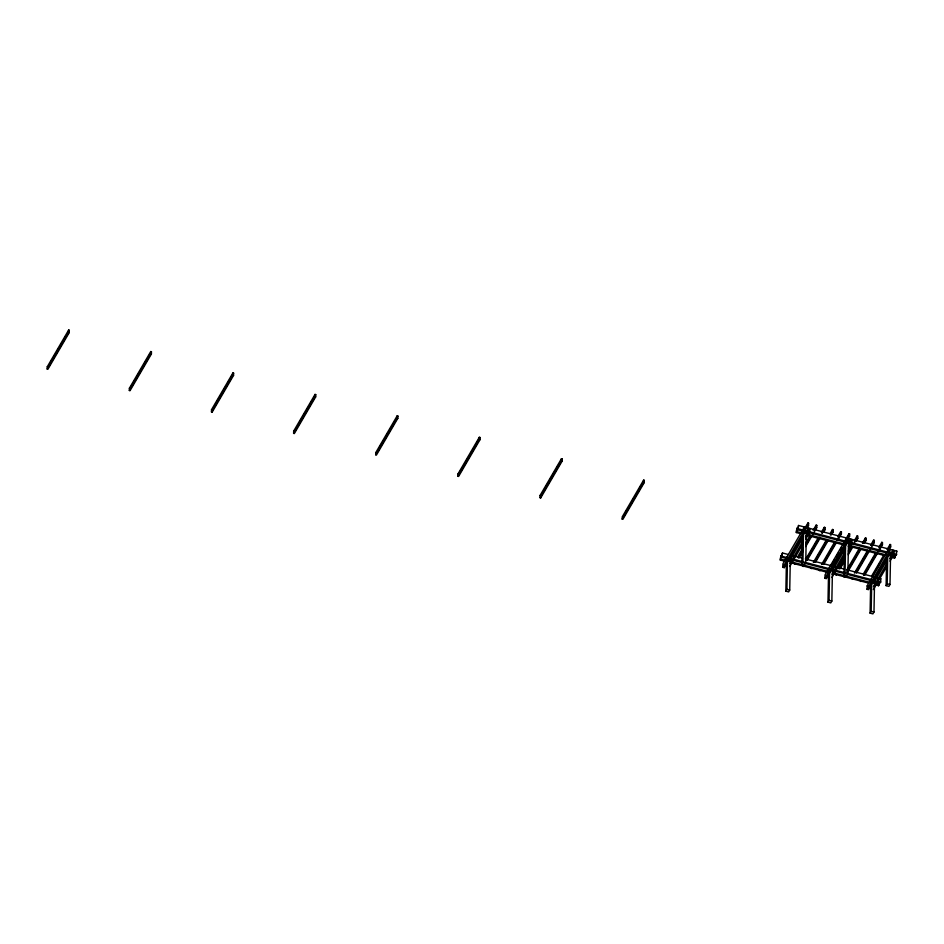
<?xml version="1.0" encoding="UTF-8"?>
<svg xmlns="http://www.w3.org/2000/svg" width="944" height="944" viewBox="0 0 944 944"><rect width="100%" height="100%" fill="white"/><g stroke="black" fill="none" stroke-linecap="round" stroke-linejoin="round"><path stroke-width="1.42" d="M47.2 369.069L47.247 366.803L68.605 330.117L69.301 330.294L69.266 332.559L47.896 369.257L47.2 369.069L68.558 332.382L68.605 330.117M129.34 390.509L129.387 388.244L150.745 351.546L151.441 351.734L151.406 354L130.048 390.686L129.34 390.509L150.698 353.811L150.745 351.546M211.48 411.95L211.527 409.684L232.885 372.986L233.593 373.163L233.546 375.429L212.188 412.127L211.48 411.95L232.838 375.252L232.885 372.986M212.188 412.127L212.223 409.861L211.527 409.684M293.619 433.379L293.667 431.113L315.025 394.427L315.733 394.604L315.685 396.869L294.327 433.567L293.619 433.379L314.977 396.681L315.025 394.427M375.759 454.819L375.806 452.554L397.164 415.856L397.872 416.044L397.825 418.31L376.467 454.996L375.759 454.819L397.129 418.121L397.164 415.856M457.899 476.26L457.946 473.994L479.304 437.296L480.012 437.473L479.965 439.739L458.607 476.437L457.899 476.26L479.269 439.562L479.304 437.296M540.039 497.689L540.086 495.423L561.444 458.725L562.152 458.914L562.105 461.179L540.747 497.877L540.039 497.689L561.409 460.991L561.444 458.725M540.747 497.877L540.794 495.612L540.086 495.423M622.179 519.129L622.226 516.864L643.584 480.166L644.292 480.354L644.245 482.62L622.887 519.306L622.179 519.129L643.548 482.431L643.584 480.166M780.287 560.063L780.889 555.745L780.287 560.063L784.558 561.173M787.508 558.777L781.892 557.302L781.962 553.916L782.493 552.995L788.193 554.482M781.892 557.302L782.493 552.995M782.836 567.309L782.895 563.91L804.264 527.212L805.669 527.578L805.598 530.976L784.24 567.674L782.836 567.309L804.194 530.611L804.264 527.212M784.24 567.674L784.287 565.409M790.329 558.942L789.727 590.071L788.665 591.9L785.856 591.168L786.399 562.872M786.458 559.473L786.505 557.208M785.856 591.168L786.918 589.339L787.461 561.031M796.311 532.534L796.913 528.227L796.311 532.534L800.583 533.655M803.533 531.248L797.916 529.785L798.518 525.466L896.8 551.119L896.198 555.438L889.083 553.573M797.916 529.785L798.518 525.466M798.423 557.149L799.131 557.338M806.353 531.413L805.751 562.541L804.677 564.382L801.869 563.651L802.424 535.342M802.471 532.522L802.53 529.69M801.869 563.651L802.943 561.81L803.486 533.513M806.353 527.838L807.828 525.301L807.875 523.035L808.571 523.224L808.524 525.489L807.049 528.015M807.344 559.473L806.105 560.217M805.468 536.77L808.406 531.708L808.477 528.31L809.881 528.675L809.81 532.074L805.68 539.166M814.448 529.631L815.156 529.808M815.557 561.621L814.318 562.353M814.566 529.973L816.041 527.448L816.088 525.183L816.784 525.371L816.737 527.625L805.692 546.611M823.369 531.956L822.13 532.687M823.77 563.769L823.074 563.58M822.047 533.384L824.254 529.596L824.301 527.33L824.997 527.507L824.962 529.773L823.487 532.31M824.962 578.294L846.32 541.596L846.39 538.21L847.795 538.576L847.724 541.974L826.366 578.66L824.962 578.294L825.021 574.908L848.939 533.761L849.647 533.938L849.6 536.204L847.393 540.003M832.478 568.229L831.853 601.057L830.791 602.897L827.982 602.166L828.525 573.858M829.174 579.392L829.233 576.005M827.982 602.166L829.044 600.325L829.587 572.029M830.991 534.269L832.466 531.732L832.514 529.466L833.21 529.655L833.174 531.92L831.699 534.446M839.794 536.239L838.555 536.983M840.195 568.052L838.968 568.784M836.998 540.204L840.679 533.879L840.726 531.614L841.423 531.802L841.387 534.056L837.706 540.393M848.503 540.995L847.877 573.539L846.803 575.368L843.995 574.636L844.573 544.924M845.612 544.511L845.069 572.807L843.995 574.636M847.311 538.21L848.007 538.387M847.429 538.552L848.892 536.027L848.939 533.761M848.42 570.2L847.181 570.931M848.326 546.493L850.532 542.706L850.591 539.307L851.995 539.673L851.936 543.071L849.27 547.65M855.925 572.158L856.633 572.335M853.423 544.487L857.105 538.163L857.152 535.897L857.86 536.086L857.813 538.351L856.338 540.877M864.433 542.67L863.194 543.414M863.854 542.835L865.329 540.31L865.365 538.045L866.073 538.233L866.026 540.487L864.551 543.024M863.607 575.215L864.846 574.483M867.088 589.292L888.446 552.594L888.505 549.196L889.909 549.561L889.85 552.96L868.492 589.658L867.088 589.292L867.147 585.894L889.968 546.741L890.015 544.476L890.711 544.664L890.664 546.918L889.201 549.455M874.569 580.926L873.979 612.054L872.905 613.883L870.097 613.152L870.639 584.855M870.687 582.59L870.746 579.769M871.949 544.629L872.645 544.818M870.097 613.152L871.17 611.323L871.69 584.43M872.35 576.442L873.047 577.197M872.067 544.983L873.542 542.458L873.578 540.192L874.286 540.369L874.238 542.635L856.562 573.008M875.725 584.961L878.581 585.705L878.64 582.318M879.265 549.715L878.545 550.104M879.619 548.263L880.162 546.777L880.858 546.965L880.327 547.874M878.581 585.705L879.159 582.531M873.058 581.103L880.186 582.955L880.717 582.035L880.776 578.648L875.076 577.162M864.079 574.967L881.755 544.594L881.79 542.328L882.498 542.517L882.451 544.782L878.77 551.107M890.593 553.396L890.003 584.525L888.929 586.366L886.121 585.634L886.664 557.338M886.121 585.634L887.195 583.793L887.738 555.497M888.375 548.924L889.083 549.101L888.54 550.022M889.708 558.754L892.658 553.691L892.717 550.293L894.121 550.671L894.062 554.057L889.932 561.149M891.75 557.444L894.593 558.187L894.664 554.789M894.593 558.187L895.172 555.001M50.893 361.93L52.368 359.404M53.843 356.867L55.307 354.342M57.525 350.543L59 348.006M60.463 345.48L61.938 342.955M64.145 339.156L65.62 336.619M67.095 334.093L69.301 330.294M134.508 380.833L130.083 388.432L129.387 388.244M135.983 378.308L141.14 369.446M142.603 366.921L147.76 358.059M149.235 355.534L151.441 351.734M215.173 404.799L220.33 395.949M221.805 393.412L226.218 385.825M228.436 382.025L233.593 373.163M300.263 421.177L305.419 412.316M306.894 409.79L308.358 407.253M310.576 403.466L312.051 400.929M314.258 397.141L315.733 394.604M379.453 447.68L383.878 440.081M386.084 436.293L387.559 433.756M389.034 431.231L391.241 427.431M392.716 424.894L394.191 422.369M396.397 418.57L397.872 416.044M459.386 472.909L463.067 466.584M464.542 464.047L469.699 455.197M471.174 452.66L473.381 448.86M474.856 446.335L480.012 437.473M543.732 490.55L548.157 482.95M550.364 479.163L554.789 471.563M556.995 467.776L559.202 463.976M560.677 461.439L562.152 458.914M625.872 511.99L627.347 509.453M632.504 500.591L633.979 498.066M639.135 489.204L640.61 486.679M642.817 482.88L644.292 480.354M804.925 528.097L807.875 523.035M806.365 527.023L808.571 523.224M805.704 528.404L806.931 527.672L806.4 528.581M790.848 555.851L801.904 536.876M789.326 561.208L802.577 538.434M805.527 533.372L808.477 528.31M789.998 563.344L802.518 541.832M789.786 566.483L802.778 544.169M797.668 556.818L802.825 547.957M805.775 542.894L810.188 535.307M813.138 530.245L816.088 525.183M800.583 553.208L802.058 550.671M807.214 541.821L808.678 539.284M814.578 529.159L816.784 525.371M798.364 557.821L802.778 550.222M805.728 545.16L810.884 536.31M799.061 557.998L802.742 551.674M805.881 558.966L818.401 537.455M821.351 532.392L824.301 527.33M808.064 556.618L812.477 549.019M814.684 545.231L818.365 538.894M822.059 532.569L824.997 527.507M806.577 559.957L819.84 537.183M807.273 560.146L819.805 538.635M813.362 562.376L826.614 539.59M830.307 533.266L832.514 529.466M816.277 558.754L819.958 552.429M825.115 543.579L826.59 541.042M831.735 532.18L833.21 529.655M830.342 534.835L831.581 534.103L831.05 535.012M814.79 562.105L827.31 540.593M815.498 562.282L828.018 540.77M821.575 564.512L834.838 541.738M837.776 536.676L840.726 531.614M825.965 558.376L827.428 555.839M828.903 553.314L834.059 544.452M839.216 535.59L841.423 531.802M823.003 564.252L835.523 542.741M823.711 564.429L836.231 542.918M831.227 565.574L834.909 559.249M836.384 556.712L838.591 552.924M840.066 550.387L841.541 547.862M846.697 539L849.647 533.938M832.183 570.943L845.446 548.169M848.385 543.107L850.591 539.307M832.112 574.341L845.376 551.556M831.912 577.468L844.172 556.417M838.744 567.533L844.632 557.408M848.314 551.084L851.264 546.021M854.202 540.959L857.152 535.897M840.184 566.459L841.647 563.922M854.981 541.266L856.22 540.534L855.689 541.443M839.428 568.536L844.585 559.674M848.267 553.349L851.96 547.024M840.136 568.713L844.55 561.125M848.231 554.801L852.656 547.201M846.957 569.68L859.477 548.169M862.427 543.107L865.365 538.045M849.128 567.332L852.078 562.27M857.235 553.408L858.71 550.883M863.854 542.021L866.073 538.233M846.91 571.946L860.173 549.172M847.618 572.123L860.869 549.349M854.426 573.091L867.689 550.317M870.639 545.254L873.578 540.192M855.866 572.005L859.547 565.68M861.022 563.143L866.179 554.293M871.418 545.549L874.286 540.369M855.866 572.819L868.386 551.308M863.382 573.964L875.902 552.452M878.852 547.39L881.79 542.328M868.504 566.553L869.979 564.028M872.185 560.229L873.66 557.703M864.775 575.144L877.295 553.632M871.595 576.111L884.115 554.6M887.065 549.538L890.015 544.476M872.303 576.288L874.51 572.501M875.985 569.964L880.398 562.376M873.495 583.321L886.829 560.417M889.519 555.804L892.717 550.293M873.436 586.72L886.758 563.816M873.365 589.611L887.018 566.152M880.245 579.557L880.776 578.648M896.269 552.039L896.8 551.119M68.558 332.382L69.266 332.559M150.698 353.811L151.406 354M232.838 375.252L233.546 375.429M314.977 396.681L315.685 396.869M397.129 418.121L397.825 418.31M479.269 439.562L479.965 439.739M561.409 460.991L562.105 461.179M643.548 482.431L644.245 482.62M807.828 525.301L808.524 525.489M816.041 527.448L816.737 527.625M824.254 529.596L824.962 529.773M832.466 531.732L833.174 531.92M840.679 533.879L841.387 534.056M848.892 536.027L849.6 536.204M857.105 538.163L857.813 538.351M865.329 540.31L866.026 540.487M873.542 542.458L874.238 542.635M881.755 544.594L882.451 544.782M889.968 546.741L890.664 546.918M798.447 528.864L808.276 531.437M809.846 531.838L891.042 553.031M893.885 553.774L896.729 554.517M804.194 530.611L805.598 530.976M808.406 531.708L809.81 532.074M812.831 532.947L813.539 533.136M846.32 541.596L847.724 541.974M850.532 542.706L851.936 543.071M870.333 547.957L871.041 548.145M888.446 552.594L889.85 552.96M892.658 553.691L894.062 554.057M805.031 531.637L886.227 552.83M796.842 531.614L801.114 532.735M808.241 534.587L843.853 543.886M849.553 545.372L886.581 555.037M892.281 556.523L895.136 557.267M807.71 535.508L844.054 544.995M849.022 546.293L884.622 555.579M791.037 555.225L802.435 558.199M805.279 558.942L830.921 565.633M833.776 566.376L843.747 568.972M846.591 569.716L872.232 576.406M782.423 556.394L790.978 558.624M793.821 559.367L802.365 561.597M802.943 561.81L875.017 580.548M877.861 581.292L880.717 582.035M887.195 583.793L890.003 584.525M796.819 560.476L797.515 560.653M821.457 566.907L822.165 567.084M854.308 575.474L855.016 575.663M789.019 559.167L801.834 562.506M804.689 563.249L844.573 573.657M847.417 574.4L870.215 580.359M47.247 366.803L47.943 366.992M293.667 431.113L294.363 431.302M375.806 452.554L376.503 452.742M457.946 473.994L458.654 474.171M780.83 559.143L786.517 560.63M792.217 562.117L828.561 571.604M833.528 572.89L870.569 582.566M876.268 584.053L879.112 584.796M791.686 563.037L828.03 572.512M832.997 573.81L868.61 583.109M794.683 564.146L795.379 564.323M802.896 566.282L803.592 566.471M811.108 568.43L811.805 568.618M819.321 570.577L820.017 570.754M835.747 574.861L836.455 575.049M843.96 577.008L844.668 577.185M852.172 579.144L852.88 579.333M860.397 581.292L861.093 581.48M867.147 585.894L868.551 586.259M786.918 589.339L789.727 590.071M829.044 600.325L831.853 601.057M871.17 611.323L873.979 612.054"/></g></svg>
